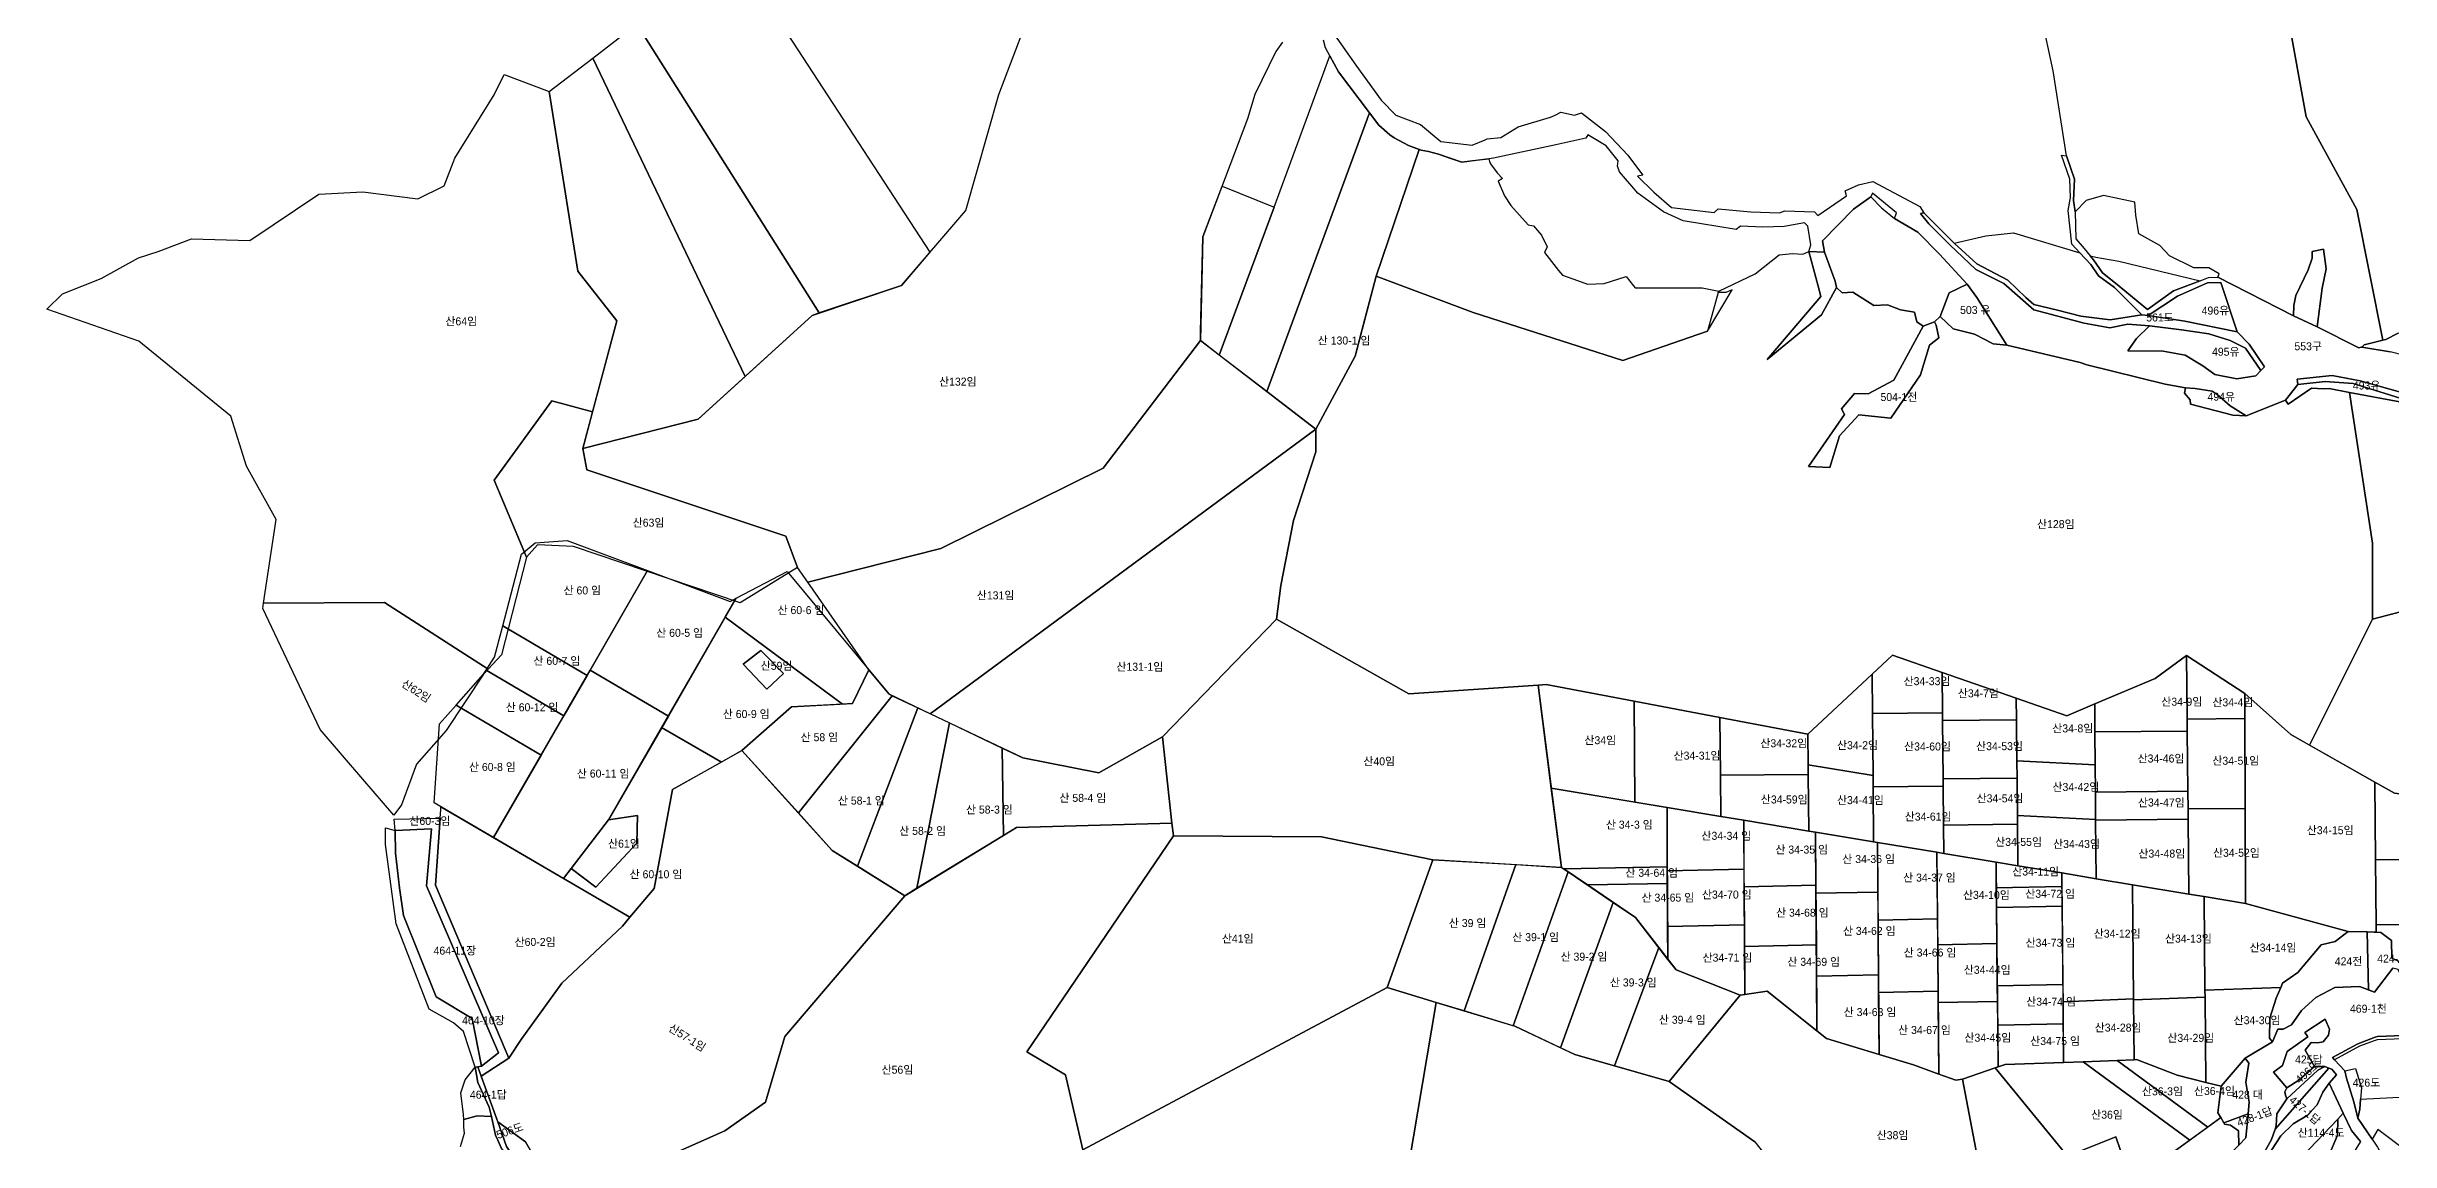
# Model space of a CAD drawing. Header units: metres. Extents: x 425810 to 429904, y 275710 to 280356.
# Drawn here: x 425917 to 427381, y 278843 to 279527 of the extents above; entities that cross this region are included whole.
import ezdxf

# ---------------------------------------------------------------- set-up
doc = ezdxf.new("R2010")
doc.units = ezdxf.units.M
doc.layers.add('00_지번', color=6, linetype='Continuous')
doc.layers.add('00_지적', color=6, linetype='Continuous')
doc.styles.get("Standard").update_dxf_attribs({"font": ''})
doc.styles.get('Standard').set_extended_font_data('Gulim')

msp = doc.modelspace()

# ---------------------------------------------------------------- linework, layer by layer
at = {"layer": '00_지적', "linetype": 'Continuous', "flags": 128}
for points in [[(427386, 279348), (427378.2, 279344.1), (427376.5, 279343.6), (427360.1, 279425.3), (427328.5, 279483.2), (427317.1, 279546.2), (427393.5, 279606)], [(426688.9, 279529.8), (426684.9, 279524), (426671.7, 279497.1), (426667.2, 279481.9), (426639.2, 279408.2), (426637.7, 279343.4), (426576.9, 279263.7), (426475.6, 279213.5), (426392.4, 279192.4), (426386, 279201.6), (426378.7, 279221.2), (426254.4, 279262.7), (426251.8, 279275.9), (426324, 279294.2), (426395.1, 279359.1), (426450.9, 279377.8), (426491.1, 279424.6), (426511.7, 279497), (426536.9, 279563.5)], [(426721.5, 279534.3), (426734.8, 279515.5), (426750.6, 279493.6), (426759.8, 279484.1), (426775.1, 279478.3), (426787.8, 279467.8), (426807.4, 279465.4), (426815.5, 279468.8), (426816.8, 279469.4), (426825.3, 279470.2), (426836.3, 279476.8), (426856.4, 279482.9), (426859.4, 279484.2), (426862.8, 279486), (426871.4, 279484.1), (426875.8, 279485.7), (426890.7, 279474), (426904.7, 279459.2), (426907.6, 279455.3), (426914.1, 279446.6), (426910.8, 279446), (426920.9, 279436.1), (426932, 279426.5), (426958.7, 279423.4), (426961.1, 279425.6), (426981.5, 279423.7), (426999.4, 279423.1), (427002.9, 279424.4), (427021.3, 279423.8), (427023.4, 279421.5), (427041.4, 279433.7), (427040.6, 279436.8), (427048.8, 279440.6), (427057.7, 279442.7), (427087.1, 279427.1), (427089.7, 279423.2), (427087.6, 279422.7), (427092.7, 279416.2), (427105.8, 279403.1), (427122.1, 279387.7), (427139.7, 279379.1), (427158.4, 279362.5), (427189.8, 279354.3), (427205.9, 279351.3), (427217.1, 279353.7), (427230.6, 279352.5), (427222.6, 279344.7), (427217, 279336.9), (427239.2, 279336.7), (427253, 279334.2), (427264, 279327.5), (427271.4, 279322.2), (427285.3, 279319.5), (427297, 279321.4), (427300.1, 279324.6), (427302.4, 279326.9), (427292.9, 279341.2), (427285.4, 279348.9), (427275.3, 279379.6), (427266.8, 279379.4), (427248.2, 279371), (427229.8, 279359.1), (427225.9, 279359.4), (427208.7, 279376.5), (427198.8, 279383.9), (427194, 279390.8), (427187.2, 279398.2), (427182.2, 279403.5), (427179.9, 279424.7), (427181.3, 279432.8), (427180.9, 279444.2), (427175.7, 279459.2), (427178.8, 279458.8), (427183.7, 279444.2), (427183.2, 279430.8), (427184.1, 279423.7), (427184.6, 279406.9), (427189.8, 279400.8), (427193.5, 279396.3), (427195.6, 279393.9), (427201.2, 279385.7), (427209.4, 279379.3), (427229.3, 279362.7), (427245.6, 279374.4), (427262.2, 279380.7), (427267.6, 279382.8), (427273.4, 279382.9), (427320.6, 279358.9), (427335.4, 279352), (427361.5, 279338.8), (427362.8, 279339.2), (427363.3, 279339.2), (427381.1, 279336.4)], [(427317.1, 279546.2), (427328.5, 279483.2), (427360.1, 279425.3), (427376.5, 279343.6), (427364.8, 279340.6), (427363.3, 279339.2), (427362.8, 279339.2), (427361.5, 279338.8), (427335.4, 279352), (427338.5, 279376.1), (427341, 279388.1), (427339.3, 279400.5), (427332.2, 279398.9), (427332.3, 279394.9), (427329.7, 279387.5), (427322, 279371.5), (427320.8, 279365.3), (427320.6, 279358.9), (427273.4, 279382.9), (427274.1, 279385), (427267.7, 279388.8), (427258.4, 279388.8), (427243.1, 279396.4), (427237.1, 279402.7), (427223.9, 279410), (427222, 279421.8), (427221.5, 279429.8), (427201.9, 279433.9), (427191, 279430.8), (427184.1, 279423.7), (427183.2, 279430.8), (427183.7, 279444.2), (427178.8, 279458.8), (427170.4, 279511.9), (427163.2, 279545.5)], [(427387.5, 279311.2), (427362.3, 279318.2), (427344.7, 279321.5), (427322.8, 279319.2), (427323.3, 279315.9), (427315.6, 279306.1), (427291.1, 279296.4), (427281, 279302.5), (427273, 279309.7), (427269.8, 279311.8), (427259.1, 279313.5), (427253.2, 279313.9), (427240.5, 279316.2), (427191.5, 279328.2), (427187.3, 279329.7), (427141.6, 279340.5), (427122.8, 279370.3), (427116.7, 279378.5), (427099.4, 279397.3), (427086, 279411), (427071.4, 279419.6), (427072.5, 279423.1), (427057.6, 279435.4), (427056.6, 279433.1), (427045.7, 279425.4), (427026.3, 279405.7), (427027.5, 279398.6), (427017.8, 279399.1), (427019.1, 279403.1), (427017.2, 279414.8), (427015.1, 279417), (427002.4, 279414.7), (426989, 279414.2), (426975.1, 279414.8), (426972.4, 279412.8), (426939.2, 279418.1), (426927, 279423.8), (426911, 279435.5), (426899.5, 279448.7), (426898.2, 279452.4), (426898.7, 279455.7), (426891.1, 279465.1), (426879.8, 279471.9), (426878.4, 279469.9), (426859.8, 279465.7), (426820.9, 279457.4), (426817.9, 279456.9), (426801, 279454.8), (426786.5, 279459.7), (426780.2, 279461.4), (426775.7, 279462.4), (426767.7, 279465.2), (426758.7, 279470.1), (426756.1, 279471.9), (426749.1, 279478), (426724, 279511.3), (426715.9, 279526.2), (426714.5, 279531.1)], [(426301.6, 278832.4), (426340.5, 278849.8), (426365.9, 278867.7), (426378, 278908.7), (426453, 278996.6), (426522.8, 279039.3), (426619.9, 279042), (426619.9, 279042), (426620.8, 279033.9), (426529.3, 278899.1), (426553.3, 278884.6), (426564.3, 278837.8)], [(427286.5, 278840.7), (427290.8, 278845.3), (427292.3, 278860.3), (427293, 278867.6), (427290.8, 278880.1), (427292.8, 278891.9), (427290.4, 278895.1), (427307.5, 278905.4), (427310.9, 278913.3), (427314.1, 278913.3), (427319.4, 278915.9), (427325.5, 278924.9), (427334.6, 278932.9), (427346.4, 278939.2), (427361.8, 278939.9), (427371.3, 278936.4), (427382.7, 278951.4)], [(426984, 278842.8), (426930.6, 278880.5), (426975, 278934.4), (426975, 278934.4), (426977.9, 278934.8), (426991.7, 278936.9), (427022.9, 278912.1), (427028.9, 278907.3), (427061.8, 278897.4), (427083.3, 278890.9), (427099.1, 278885.2), (427109.7, 278881.4), (427113.8, 278882), (427124.7, 278825.1)], [(427362.5, 278843.1), (427356.8, 278849.9), (427351.7, 278860.7), (427342.9, 278879.4), (427347.4, 278884.8), (427344.5, 278888.2), (427342.6, 278888.9), (427340.1, 278889.9), (427333.7, 278889.9), (427327.9, 278900.2), (427331.7, 278904.9), (427335.8, 278904.6), (427339.2, 278905.4), (427342.5, 278909.4), (427343.1, 278913.2), (427340.4, 278919.5), (427327.7, 278911.1), (427329.5, 278908.5), (427316.6, 278899.3), (427313.8, 278890.5), (427308.2, 278886.4), (427316.4, 278876.5), (427315.1, 278874), (427315.6, 278871.9), (427316.4, 278869.7), (427310.1, 278860.4), (427309.8, 278852.8), (427309.1, 278850.8), (427306.9, 278844.2), (427299.4, 278830.7)], [(427389.1, 278909.3), (427373, 278908.7), (427371.6, 278908.2), (427360.8, 278904), (427344.9, 278895.5), (427346.3, 278894.1), (427352.7, 278887.2), (427353.8, 278882.7), (427358.2, 278867.9), (427360.7, 278857.6), (427369.7, 278844.6), (427373, 278839.6), (427384.1, 278820.1)], [(427299.4, 278830.7), (427306.9, 278844.2), (427309.1, 278850.8), (427342.6, 278888.9), (427344.5, 278888.2), (427347.4, 278884.8), (427342.9, 278879.4), (427342.9, 278879.4), (427338.9, 278873.8), (427335.4, 278866), (427329.1, 278859.3), (427320.3, 278854.1), (427312.7, 278846.5), (427301, 278828.6)], [(426175.4, 278839.9), (426177.9, 278848.2), (426177.6, 278852.1), (426177.4, 278856.7), (426185.9, 278859), (426185.9, 278859), (426194.7, 278858.6), (426197.2, 278847), (426198.7, 278843.8), (426200.9, 278839.1)]]:
    msp.add_lwpolyline(points, dxfattribs=at)
for points in [[(426399.6, 279360.6), (426285.5, 279541), (426290, 279544.5), (426323.8, 279560.6), (426351, 279579.1), (426468.7, 279398.5), (426450.9, 279377.8), (426399.6, 279360.6)], [(426258, 279519.8), (426285.5, 279541), (426399.6, 279360.6), (426395.2, 279359.1), (426353.3, 279321), (426258, 279519.8)], [(426258, 279519.8), (426353.3, 279321), (426324, 279294.2), (426251.8, 279275.9), (426273.1, 279355.6), (426248.8, 279386.8), (426230.8, 279498.9), (426258, 279519.8)], [(426649.5, 279334.3), (426683.7, 279426.8), (426718.5, 279521.3), (426724, 279511.3), (426743.4, 279485.6), (426679.2, 279311.5), (426649.5, 279334.3)], [(425917, 279362.9), (425926.8, 279372.6), (425951, 279382.2), (425974.3, 279395), (425986.6, 279399.1), (426007.3, 279406.9), (426043.8, 279405.9), (426087, 279434.8), (426114.5, 279436.3), (426148.8, 279431.9), (426165.2, 279440.1), (426171.8, 279457.4), (426196.5, 279496.9), (426202.8, 279509.6), (426230.8, 279498.9), (426248.8, 279386.8), (426273.1, 279355.6), (426257.9, 279298.8), (426232.5, 279305.8), (426196.5, 279256.2), (426216.7, 279208.1), (426201.1, 279147), (426192.7, 279138.1), (426127.9, 279179.8), (426052.4, 279179.4), (426060.2, 279231.6), (426041.7, 279264.9), (426031.9, 279296.2), (425974.4, 279343), (425917, 279362.9)], [(426679.2, 279311.5), (426743.4, 279485.6), (426749.1, 279478), (426756.1, 279471.9), (426758.7, 279470.1), (426767.7, 279465.2), (426774.4, 279462.8), (426747.5, 279383.6), (426734.3, 279333.6), (426709.9, 279288.1), (426679.2, 279311.5)], [(426747.5, 279383.6), (426774.4, 279462.8), (426775.7, 279462.4), (426780.1, 279461.4), (426780.2, 279461.4), (426786.5, 279459.7), (426793.5, 279457.3), (426801, 279454.8), (426810.2, 279456), (426817.9, 279456.9), (426818.4, 279455.3), (426818.9, 279453.8), (426823.1, 279448.2), (426826.5, 279444.6), (426823.8, 279442.9), (426827.7, 279433.8), (426831.6, 279427.8), (426842.5, 279415.7), (426845.7, 279415.1), (426850.7, 279409.2), (426854.3, 279402), (426852.6, 279398.3), (426861.4, 279387.2), (426864, 279384.3), (426873.2, 279380.9), (426879.5, 279378.6), (426889.9, 279379.1), (426903.7, 279383.4), (426908.3, 279377.6), (426909.3, 279376.3), (426911.6, 279376.3), (426951.1, 279376.3), (426961.5, 279374.3), (426961.2, 279373.4), (426954.5, 279349.2), (426943.1, 279345.3), (426901.6, 279330.9), (426847, 279348.4), (426808, 279360.8), (426747.5, 279383.6)], [(426637.8, 279348.9), (426639.2, 279408.2), (426639.2, 279408.2), (426651.2, 279439.8), (426683.7, 279426.8), (426649.5, 279334.3), (426637.7, 279343.4), (426637.8, 279348.9)], [(427056.6, 279433.1), (427063.3, 279426.2), (427071.4, 279419.6), (427086, 279411), (427099.4, 279397.3), (427116.7, 279378.5), (427105.4, 279373.1), (427099.8, 279358.5), (427096.4, 279355), (427089.3, 279352.4), (427085.3, 279355), (427083.8, 279361.1), (427075.1, 279362.6), (427066.9, 279365.6), (427058.4, 279365.3), (427045.3, 279373.6), (427038.7, 279373.1), (427035, 279376.6), (427034.2, 279380.5), (427027.5, 279398.6), (427026.3, 279405.7), (427045.7, 279425.4), (427056.6, 279433.1)], [(427108.6, 279404.2), (427122.8, 279391.2), (427142.1, 279381.2), (427153.4, 279370.2), (427158.3, 279366), (427173.1, 279362.3), (427187.7, 279358.6), (427206, 279356.3), (427225.9, 279359.4), (427229.8, 279359.1), (427252.7, 279355.4), (427285.4, 279348.9), (427292.9, 279341.2), (427302.4, 279326.9), (427300.1, 279324.6), (427290.7, 279338.6), (427281, 279343.4), (427267.8, 279347.6), (427250.7, 279350), (427230.6, 279352.5), (427217.1, 279353.7), (427205.9, 279351.3), (427189.8, 279354.3), (427158.4, 279362.5), (427139.7, 279379.1), (427122.1, 279387.7), (427105.8, 279403.1), (427092.7, 279416.2), (427087.6, 279422.7), (427089.7, 279423.2), (427108.6, 279404.2)], [(427108.6, 279404.2), (427128.4, 279408.7), (427145.6, 279410.7), (427187.2, 279398.2), (427194, 279390.8), (427198.8, 279383.9), (427208.7, 279376.5), (427225.9, 279359.4), (427206, 279356.3), (427187.7, 279358.6), (427173.1, 279362.3), (427158.3, 279366), (427153.4, 279370.2), (427142.1, 279381.2), (427122.8, 279391.2), (427108.6, 279404.2)], [(426709.9, 279288.1), (426709.9, 279288.1), (426734.3, 279333.6), (426738.4, 279348.9), (426747.5, 279383.6), (426808, 279360.8), (426847, 279348.4), (426901.6, 279330.9), (426943.1, 279345.3), (426954.5, 279349.2), (426970, 279375), (426966, 279373.3), (426961.2, 279373.4), (426961.5, 279374.3), (426984.2, 279385), (426999.2, 279396.9), (427007.7, 279397.7), (427014, 279397.3), (427017.8, 279399.1), (427023.6, 279377.4), (427025.3, 279370.9), (426991.7, 279331.6), (427025.8, 279359.4), (427035, 279376.6), (427038.7, 279373.1), (427045.3, 279373.6), (427058.4, 279365.3), (427066.9, 279365.6), (427075.1, 279362.6), (427083.8, 279361.1), (427085.3, 279355), (427089.3, 279352.4), (427071, 279318.6), (427054.8, 279310), (427046.3, 279310.3), (427038.2, 279300.8), (427040, 279297.2), (427017.7, 279264.7), (427030.9, 279264.1), (427036.9, 279283.9), (427049, 279296.9), (427069, 279294.9), (427087.6, 279322), (427093.2, 279340.4), (427099.1, 279345), (427097.3, 279353), (427096.4, 279355), (427099.8, 279358.5), (427107.9, 279350.8), (427121.3, 279347.4), (427132.9, 279341.4), (427141.6, 279340.5), (427187.3, 279329.7), (427191.5, 279328.2), (427240.5, 279316.2), (427253.2, 279313.9), (427252.5, 279310.6), (427256, 279306.4), (427256.2, 279303.7), (427282.7, 279296.8), (427291.1, 279296.4), (427315.6, 279306.1), (427317.2, 279303.7), (427331.9, 279313.7), (427339.3, 279313.3), (427342.8, 279313.4), (427355.5, 279311), (427369.9, 279216.9), (427369.9, 279169.4), (427330.5, 279090.7), (427318.9, 279097.3), (427290.1, 279122.9), (427253.8, 279146.7), (427234.1, 279132.3), (427196.4, 279116.4), (427178.9, 279109), (427147.4, 279120), (427101.2, 279136), (427070.1, 279146.8), (427057.4, 279135), (427017.2, 279097.4), (426962.3, 279107.9), (426908.6, 279118.1), (426853.7, 279128.5), (426848.7, 279128.2), (426768, 279122.7), (426685.3, 279169.3), (426688, 279190.4), (426695.9, 279230.9), (426709.7, 279273.9), (426709.9, 279288.1), (426709.9, 279288.1), (426709.9, 279288.1)], [(427027.5, 279398.6), (427034.2, 279380.5), (427035, 279376.6), (427025.8, 279359.4), (426991.7, 279331.6), (427025.3, 279370.9), (427023.6, 279377.4), (427017.8, 279399.1), (427027.5, 279398.6)], [(427193.5, 279396.3), (427197.1, 279395.5), (427211.4, 279393), (427262.2, 279380.7), (427245.6, 279374.4), (427229.3, 279362.7), (427209.4, 279379.3), (427201.2, 279385.7), (427195.6, 279393.9), (427193.5, 279396.3)], [(427335.4, 279352), (427320.6, 279358.9), (427320.8, 279365.3), (427322, 279371.5), (427329.7, 279387.5), (427332.3, 279394.9), (427332.2, 279398.9), (427339.3, 279400.5), (427341, 279388.1), (427338.5, 279376.1), (427335.4, 279352)], [(427099.8, 279358.5), (427105.4, 279373.1), (427116.7, 279378.5), (427122.8, 279370.3), (427141.6, 279340.5), (427132.9, 279341.4), (427121.3, 279347.4), (427107.9, 279350.8), (427099.8, 279358.5)], [(427229.8, 279359.1), (427248.2, 279371), (427266.8, 279379.4), (427275.3, 279379.6), (427285.4, 279348.9), (427252.7, 279355.4), (427229.8, 279359.1)], [(427431.2, 279364.6), (427437.9, 279348.3), (427438.5, 279342.7), (427441.1, 279334.1), (427447.4, 279308.2), (427438.7, 279311.5), (427421, 279315.8), (427402.9, 279326.9), (427399.7, 279331.6), (427381.1, 279336.4), (427363.3, 279339.2), (427364.8, 279340.6), (427376.5, 279343.6), (427378.2, 279344.1), (427386, 279348), (427398, 279348.6), (427413.6, 279355.7), (427423.7, 279356.5), (427426.7, 279360), (427431.2, 279364.6)], [(426637.7, 279343.4), (426709.9, 279288.1), (426468.8, 279110.3), (426443.3, 279122.4), (426430.6, 279137.7), (426392.4, 279192.4), (426475.6, 279213.5), (426576.9, 279263.7), (426637.7, 279343.4)], [(427096.4, 279355), (427097.3, 279353), (427099.1, 279345), (427093.2, 279340.4), (427087.6, 279322), (427069, 279294.9), (427049, 279296.9), (427036.9, 279283.9), (427030.9, 279264.1), (427017.7, 279264.7), (427040, 279297.2), (427038.2, 279300.8), (427046.3, 279310.3), (427054.8, 279310), (427071, 279318.6), (427089.3, 279352.4), (427096.4, 279355)], [(427300.1, 279324.6), (427297, 279321.4), (427285.3, 279319.5), (427271.4, 279322.2), (427264, 279327.5), (427253, 279334.2), (427239.2, 279336.7), (427217, 279336.9), (427222.6, 279344.7), (427230.6, 279352.5), (427250.7, 279350), (427267.8, 279347.6), (427281, 279343.4), (427290.7, 279338.6), (427300.1, 279324.6)], [(427291.1, 279296.4), (427282.7, 279296.8), (427256.2, 279303.7), (427256, 279306.4), (427252.5, 279310.6), (427253.2, 279313.9), (427259.1, 279313.5), (427269.8, 279311.8), (427273, 279309.7), (427281, 279302.5), (427291.1, 279296.4)], [(427323.3, 279315.9), (427340.4, 279317.9), (427357.9, 279316.5), (427387.8, 279307.1), (427387.1, 279305.1), (427355.5, 279311), (427342.8, 279313.4), (427339.3, 279313.3), (427331.9, 279313.7), (427317.2, 279303.7), (427315.6, 279306.1), (427323.3, 279315.9)], [(427387.8, 279307.1), (427357.9, 279316.5), (427340.4, 279317.9), (427323.3, 279315.9), (427322.8, 279319.2), (427344.7, 279321.5), (427362.3, 279318.2), (427387.5, 279311.2), (427408.6, 279308.6), (427407.8, 279306), (427387.8, 279307.1)], [(426257.9, 279298.8), (426251.8, 279275.9), (426254.4, 279262.7), (426378.7, 279221.2), (426386, 279201.6), (426350.1, 279179.5), (426246, 279214.8), (426223.6, 279215.7), (426216.7, 279208.1), (426196.5, 279256.2), (426232.5, 279305.8), (426257.9, 279298.8)], [(427422, 279267.1), (427418.4, 279245.1), (427421.6, 279230.4), (427442.4, 279227.6), (427442.6, 279221.5), (427434.7, 279209), (427421.5, 279195.5), (427409, 279179.6), (427369.9, 279169.4), (427369.9, 279216.9), (427355.5, 279311), (427387.1, 279305.1), (427405, 279292.1), (427407.5, 279289), (427407.5, 279285), (427417.1, 279274.2), (427422, 279267.1)], [(426685.3, 279169.3), (426613.9, 279095.9), (426574.2, 279073.4), (426526.7, 279082.7), (426468.8, 279110.3), (426709.9, 279288.1), (426709.7, 279273.9), (426695.9, 279230.9), (426688, 279190.4), (426685.3, 279169.3)], [(426254.5, 279134.2), (426201.8, 279165.1), (426213.5, 279210), (426222.1, 279217), (426242, 279218.5), (426292.3, 279199.7), (426254.5, 279134.2)], [(426256.4, 279137.5), (426292.3, 279199.7), (426344, 279180.4), (426347.7, 279182.4), (426305.3, 279108.8), (426256.4, 279137.5)], [(426347.7, 279182.4), (426379.5, 279199.1), (426430.6, 279137.7), (426420.4, 279116.7), (426414.1, 279116.3), (426340.8, 279170.5), (426347.7, 279182.4)], [(427369.9, 279169.4), (427409, 279179.6), (427405.8, 279172.6), (427407.3, 279167.3), (427435.4, 279186.9), (427451.3, 279199.4), (427463.1, 279205.9), (427475.6, 279208.3), (427474.7, 279200.7), (427476.2, 279197.3), (427483.3, 279194.7), (427450.4, 279118.5), (427445.5, 279047.8), (427438.9, 279050.6), (427427.9, 279055.4), (427420.1, 279056.3), (427383.7, 279060.7), (427371.4, 279067.6), (427330.5, 279090.7), (427369.9, 279169.4)], [(426052.4, 279179.4), (426127.9, 279179.8), (426192.7, 279138.1), (426189.7, 279135), (426166.5, 279099.8), (426148, 279078.7), (426138.6, 279053.4), (426133.7, 279047), (426114.5, 279069.4), (426087.8, 279100.4), (426051.9, 279176.1), (426052.4, 279179.4)], [(426340.8, 279170.5), (426414.1, 279116.3), (426382.3, 279114.6), (426351.1, 279087.3), (426338.4, 279080.1), (426301.1, 279101.6), (426340.8, 279170.5)], [(426848.7, 279128.2), (426863.3, 279014.3), (426782.9, 279019), (426713.3, 279033.4), (426620.8, 279033.9), (426619.9, 279042), (426613.9, 279095.9), (426685.3, 279169.3), (426768, 279122.7), (426848.7, 279128.2)], [(426240, 279109), (426191.4, 279137.5), (426196.7, 279145.5), (426201.8, 279165.1), (426254.5, 279134.2), (426240, 279109)], [(426240, 279109), (426225.8, 279084.4), (426172.7, 279115.6), (426189.7, 279135), (426191.4, 279137.5), (426240, 279109)], [(426256.4, 279137.5), (426305.3, 279108.8), (426267.8, 279043.9), (426244.6, 279013.6), (426239.7, 279007.3), (426196.1, 279032.9), (426256.4, 279137.5)], [(426443.3, 279122.4), (426445.1, 279121.5), (426386.5, 279048.3), (426351.1, 279087.3), (426382.3, 279114.6), (426420.4, 279116.7), (426430.6, 279137.7), (426443.3, 279122.4)], [(426377.2, 279135.3), (426363.1, 279149.7), (426352.1, 279141.2), (426366.8, 279125.7), (426377.2, 279135.3)], [(426366.8, 279125.7), (426352.1, 279141.2), (426363.1, 279149.7), (426377.2, 279135.3), (426366.8, 279125.7)], [(427057.4, 279135), (427070.1, 279146.8), (427101.2, 279136), (427101.4, 279110.9), (427057.6, 279110.5), (427057.4, 279135)], [(427196.4, 279116.4), (427234.1, 279132.3), (427253.8, 279146.7), (427254.2, 279106.8), (427254.2, 279099.4), (427196.5, 279098.9), (427196.4, 279116.4)], [(427253.8, 279146.7), (427290.1, 279122.9), (427290.2, 279107.2), (427254.2, 279106.8), (427253.8, 279146.7)], [(426856.9, 279063.7), (426848.7, 279128.2), (426853.7, 279128.5), (426908.6, 279118.1), (426909.2, 279055.1), (426856.9, 279063.7)], [(427057.6, 279110.5), (427058, 279071.6), (427017.4, 279078.3), (427017.2, 279097.4), (427057.4, 279135), (427057.6, 279110.5)], [(427101.2, 279136), (427147.4, 279120), (427147.5, 279106.4), (427101.4, 279106), (427101.4, 279110.9), (427101.2, 279136)], [(427290.1, 279122.9), (427318.9, 279097.3), (427371.4, 279067.6), (427371.8, 279019), (427372.2, 278978.3), (427372.2, 278973.8), (427366.6, 278974), (427354.8, 278974.3), (427290.7, 278991.7), (427290.4, 279051.1), (427290.2, 279107.2), (427290.1, 279122.9)], [(426172.7, 279115.6), (426225.8, 279084.4), (426196.1, 279032.9), (426159, 279054.6), (426162.4, 279103.9), (426172.7, 279115.6)], [(426461.1, 279113.9), (426423.5, 279015), (426407.6, 279024.9), (426386.5, 279048.3), (426445.1, 279121.5), (426461.1, 279113.9)], [(426481, 279104.5), (426460.5, 279001.2), (426453, 278996.6), (426423.5, 279015), (426461.1, 279113.9), (426481, 279104.5)], [(426908.6, 279118.1), (426962.3, 279107.9), (426962.6, 279071.9), (426962.9, 279046.1), (426929.2, 279051.7), (426909.2, 279055.1), (426908.6, 279118.1)], [(426962.3, 279107.9), (427017.2, 279097.4), (427017.4, 279078.3), (427017.4, 279072.4), (426962.6, 279071.9), (426962.3, 279107.9)], [(427057.6, 279110.5), (427101.4, 279110.9), (427101.4, 279106), (427101.8, 279069.7), (427101.8, 279065.1), (427058, 279064.7), (427058, 279071.6), (427057.6, 279110.5)], [(427147.4, 279120), (427178.9, 279109), (427196.4, 279116.4), (427196.5, 279098.9), (427196.7, 279078.4), (427147.8, 279080.9), (427147.5, 279106.4), (427147.4, 279120)], [(426338.4, 279080.1), (426307.8, 279063), (426296.5, 279001), (426281.3, 278983.1), (426239.7, 279007.3), (426244.6, 279013.6), (426259.9, 279002), (426285.5, 279029.5), (426286, 279046.7), (426267.8, 279043.9), (426301.1, 279101.6), (426338.4, 279080.1)], [(426513.9, 279088.8), (426514.7, 279034.3), (426460.5, 279001.2), (426481, 279104.5), (426513.9, 279088.8)], [(426619.9, 279042), (426522.8, 279039.3), (426514.7, 279034.3), (426513.9, 279088.8), (426526.7, 279082.7), (426574.2, 279073.4), (426613.9, 279095.9), (426619.9, 279042)], [(427101.4, 279106), (427147.5, 279106.4), (427147.8, 279080.9), (427147.9, 279070.1), (427101.8, 279069.7), (427101.4, 279106)], [(427254.2, 279099.4), (427254.6, 279061.8), (427196.9, 279061.2), (427196.7, 279078.4), (427196.5, 279098.9), (427254.2, 279099.4)], [(427290.2, 279107.2), (427290.4, 279051.1), (427254.7, 279050.8), (427254.6, 279061.8), (427254.2, 279099.4), (427254.2, 279106.8), (427290.2, 279107.2)], [(426453, 278996.6), (426378, 278908.7), (426365.9, 278867.7), (426340.5, 278849.8), (426301.6, 278832.4), (426262.3, 278794.2), (426253, 278801.5), (426223.9, 278829.1), (426216.1, 278842.8), (426198.7, 278855.3), (426198.1, 278856.9), (426188.3, 278883.9), (426205.6, 278895.1), (426213.3, 278906.8), (426238.7, 278942), (426276.7, 278977.6), (426281.3, 278983.1), (426296.5, 279001), (426307.8, 279063), (426351.1, 279087.3), (426407.6, 279024.9), (426453, 278996.6)], [(427196.7, 279078.4), (427196.9, 279061.2), (427197, 279044.1), (427148.1, 279046.7), (427147.9, 279070.1), (427147.8, 279080.9), (427196.7, 279078.4)], [(427017.4, 279072.4), (427017.8, 279037), (426977.1, 279043.8), (426962.9, 279046.1), (426962.6, 279071.9), (427017.4, 279072.4)], [(427017.4, 279078.3), (427058, 279071.6), (427058, 279064.7), (427058.3, 279030.3), (427021.9, 279036.3), (427017.8, 279037), (427017.4, 279072.4), (427017.4, 279078.3)], [(427058, 279064.7), (427101.8, 279065.1), (427102, 279040.7), (427102.2, 279023), (427097.8, 279023.7), (427060.7, 279029.9), (427058.3, 279030.3), (427058, 279064.7)], [(427101.8, 279069.7), (427147.9, 279070.1), (427148.1, 279046.7), (427148.2, 279041.2), (427102, 279040.7), (427101.8, 279065.1), (427101.8, 279069.7)], [(427371.4, 279067.6), (427383.7, 279060.7), (427420.1, 279056.3), (427420.4, 279019.4), (427371.8, 279019), (427371.4, 279067.6)], [(426163.2, 279052.1), (426281.3, 278983.1), (426276.7, 278977.6), (426238.7, 278942), (426213.3, 278906.8), (426205.6, 278895.1), (426159.8, 279003.1), (426162.7, 279045.1), (426163.1, 279050.5), (426163.2, 279052.1)], [(426929.2, 279051.7), (426929.4, 279014.6), (426864.8, 279013.3), (426863.3, 279014.3), (426856.9, 279063.7), (426929.2, 279051.7)], [(426929.4, 279012.2), (426929.2, 279051.7), (426962.9, 279046.1), (426977.1, 279043.8), (426977.3, 279013.2), (426929.4, 279012.2)], [(427254.6, 279061.8), (427254.7, 279050.8), (427254.8, 279044.4), (427197, 279043.8), (427197, 279044.1), (427196.9, 279061.2), (427254.6, 279061.8)], [(427254.7, 279050.8), (427290.4, 279051.1), (427290.7, 278991.7), (427264.8, 278996), (427255.2, 278997.6), (427254.8, 279044.4), (427254.7, 279050.8)], [(426134.5, 279037.4), (426134.8, 279023.2), (426137.3, 279001.6), (426139.8, 278984.3), (426160.3, 278933.4), (426182.8, 278919.9), (426188.6, 278890.1), (426186.2, 278889.7), (426184.5, 278889.5), (426177.3, 278911.8), (426171, 278917.1), (426155.8, 278925.8), (426135.3, 278979.1), (426128.6, 279028.5), (426128.6, 279038.9), (426134.5, 279037.4)], [(426162.7, 279045.1), (426159.8, 279003.1), (426205.6, 278895.1), (426188.3, 278883.9), (426186.2, 278889.7), (426188.6, 278890.1), (426199.1, 278898.4), (426154.1, 279002.7), (426157.3, 279038.4), (426134.5, 279037.4), (426133.9, 279044.5), (426162.7, 279045.1)], [(426188.6, 278890.1), (426182.8, 278919.9), (426160.3, 278933.4), (426139.8, 278984.3), (426137.3, 279001.6), (426134.8, 279023.2), (426134.5, 279037.4), (426157.3, 279038.4), (426154.1, 279002.7), (426199.1, 278898.4), (426188.6, 278890.1)], [(426259.9, 279002), (426244.6, 279013.6), (426267.8, 279043.9), (426286, 279046.7), (426285.5, 279029.5), (426259.9, 279002)], [(427017.8, 279037), (427021.9, 279036.3), (427022.2, 279003.2), (426977.4, 279002.2), (426977.1, 279043.8), (427017.8, 279037)], [(427060.7, 279029.9), (427060.9, 278998.9), (427022.2, 278998.1), (427021.9, 279036.3), (427060.7, 279029.9)], [(427102, 279040.7), (427148.2, 279041.2), (427148.4, 279015.3), (427134.8, 279017.6), (427102.2, 279023), (427102, 279040.7)], [(427148.1, 279046.7), (427197, 279044.1), (427197, 279043.8), (427197.4, 279007.2), (427175.8, 279010.8), (427148.4, 279015.3), (427148.2, 279041.2), (427148.1, 279046.7)], [(427197, 279043.8), (427254.8, 279044.4), (427255.2, 278997.6), (427220, 279003.4), (427197.4, 279007.2), (427197, 279043.8)], [(426782.9, 279019), (426754.3, 278939.2), (426564.3, 278837.8), (426553.3, 278884.6), (426529.3, 278899.1), (426620.8, 279033.9), (426713.3, 279033.4), (426782.9, 279019)], [(427098.2, 278982.1), (427061.1, 278981.3), (427060.7, 279029.9), (427097.8, 279023.7), (427098.2, 278982.1)], [(427102.2, 279023), (427134.8, 279017.6), (427135.3, 278966.7), (427098.3, 278966), (427097.8, 279023.7), (427102.2, 279023)], [(426834.7, 279016), (426802.4, 278924.7), (426785, 278929.9), (426754.3, 278939.2), (426782.9, 279019), (426834.7, 279016)], [(426863.3, 279014.3), (426867.5, 279011.4), (426833, 278915.4), (426802.4, 278924.7), (426834.7, 279016), (426863.3, 279014.3)], [(426895.5, 278992.4), (426862.7, 278901.6), (426834.2, 278915), (426833, 278915.4), (426867.5, 279011.4), (426895.5, 278992.4)], [(426929.5, 279004.3), (426879.5, 279003.3), (426864.8, 279013.3), (426929.4, 279014.6), (426929.5, 279004.3)], [(426977.6, 278978.4), (426929.6, 278977.4), (426929.4, 279012.2), (426977.3, 279013.2), (426977.6, 278978.4)], [(427175.9, 279002.3), (427134.9, 279001.5), (427134.8, 279017.6), (427148.4, 279015.3), (427175.8, 279010.8), (427175.9, 279002.3)], [(427197.4, 279007.2), (427220, 279003.4), (427220.7, 278932.1), (427176.6, 278930.4), (427175.8, 279010.8), (427197.4, 279007.2)], [(427371.8, 279019), (427420.4, 279019.4), (427420.8, 278978.7), (427372.2, 278978.3), (427371.8, 279019)], [(426909.5, 278982.9), (426924, 278964.2), (426896.4, 278890.3), (426871.6, 278897.4), (426862.7, 278901.6), (426895.5, 278992.4), (426909.5, 278982.9)], [(426929.8, 278956.8), (426909.5, 278982.9), (426879.5, 279003.3), (426929.5, 279004.3), (426929.8, 278956.8)], [(427022.2, 279003.2), (427022.5, 278965.8), (426977.7, 278964.9), (426977.4, 279002.2), (427022.2, 279003.2)], [(427060.9, 278998.9), (427061.3, 278947.1), (427022.6, 278946.3), (427022.2, 278998.1), (427060.9, 278998.9)], [(427176, 278990.1), (427135.1, 278989.3), (427134.9, 279001.5), (427175.9, 279002.3), (427176, 278990.1)], [(427220, 279003.4), (427255.2, 278997.6), (427264.8, 278996), (427265.3, 278937.5), (427265.4, 278933.2), (427220.7, 278931.5), (427220.7, 278932.1), (427220, 279003.4)], [(427264.8, 278996), (427290.7, 278991.7), (427354.8, 278974.3), (427346.7, 278968), (427337.9, 278966), (427323.3, 278948.7), (427313.7, 278941.9), (427312.6, 278939.3), (427265.3, 278937.5), (427264.8, 278996)], [(426929.6, 278977.4), (426977.6, 278978.4), (426977.9, 278934.8), (426975, 278934.4), (426934.9, 278950.3), (426929.8, 278956.8), (426929.6, 278977.4)], [(427061.4, 278936.2), (427061.1, 278981.3), (427098.2, 278982.1), (427098.6, 278936.9), (427061.4, 278936.2)], [(427176.5, 278941.1), (427135.5, 278940.3), (427135.3, 278966.7), (427135.1, 278989.3), (427176, 278990.1), (427176.5, 278941.1)], [(427420.8, 278978.7), (427421.4, 278922.9), (427412.3, 278920.2), (427398.7, 278924.7), (427392.1, 278948.7), (427385.7, 278955.9), (427382, 278957.5), (427381.8, 278968.7), (427375.1, 278973.7), (427372.2, 278973.8), (427372.2, 278978.3), (427420.8, 278978.7)], [(426934.9, 278950.3), (426975, 278934.4), (426930.6, 278880.5), (426896.4, 278890.3), (426924, 278964.2), (426934.9, 278950.3)], [(427022.5, 278965.8), (427022.9, 278912.1), (426991.7, 278936.9), (426977.9, 278934.8), (426977.7, 278964.9), (427022.5, 278965.8)], [(427098.3, 278966), (427135.3, 278966.7), (427135.6, 278930.6), (427098.6, 278929.8), (427098.3, 278966)], [(427367.5, 278937.8), (427361.8, 278939.9), (427346.4, 278939.2), (427334.6, 278932.9), (427325.5, 278924.9), (427319.4, 278915.9), (427314.1, 278913.3), (427310.9, 278913.3), (427307.5, 278905.4), (427305.6, 278907.5), (427305.8, 278920.1), (427309.8, 278932.6), (427312.6, 278939.3), (427313.7, 278941.9), (427323.3, 278948.7), (427337.9, 278966), (427346.7, 278968), (427354.8, 278974.3), (427366.6, 278974), (427367.5, 278937.8)], [(427367.5, 278937.8), (427366.6, 278974), (427375.1, 278973.7), (427381.8, 278968.7), (427382, 278957.5), (427385.7, 278955.9), (427392.1, 278948.7), (427398.7, 278924.7), (427391.6, 278923.7), (427387.7, 278946.9), (427386, 278950.5), (427382.7, 278951.4), (427371.3, 278936.4), (427367.5, 278937.8)], [(427061.3, 278947.1), (427061.8, 278897.4), (427028.9, 278907.3), (427022.9, 278912.1), (427022.6, 278946.3), (427061.3, 278947.1)], [(426754.3, 278939.2), (426785, 278929.9), (426767.9, 278828.7), (426773.3, 278798.6), (426762.4, 278761.7), (426766.9, 278730.9), (426765.3, 278703.5), (426698, 278684.3), (426608.8, 278713.1), (426603.6, 278732), (426581.3, 278762.6), (426557.6, 278795), (426577.2, 278811.6), (426564.3, 278837.8), (426754.3, 278939.2)], [(427061.4, 278936.2), (427098.6, 278936.9), (427099.1, 278885.2), (427083.3, 278890.9), (427061.8, 278897.4), (427061.4, 278936.2)], [(427176.7, 278916.6), (427135.8, 278915.7), (427135.6, 278930.6), (427135.5, 278940.3), (427176.5, 278941.1), (427176.6, 278930.4), (427176.7, 278916.6)], [(427265.4, 278933.2), (427265.9, 278880), (427248, 278884.5), (427222.5, 278894.2), (427221, 278894.1), (427220.7, 278931.5), (427265.4, 278933.2)], [(427312.6, 278939.3), (427309.8, 278932.6), (427305.8, 278920.1), (427305.6, 278907.5), (427307.5, 278905.4), (427290.4, 278895.1), (427275.4, 278877.7), (427265.9, 278880), (427265.4, 278933.2), (427265.3, 278937.5), (427312.6, 278939.3)], [(426785, 278929.9), (426834.2, 278915), (426871.6, 278897.4), (426930.6, 278880.5), (426984, 278842.8), (427007.1, 278813.4), (427052.1, 278786.4), (427068.1, 278783.9), (427072.7, 278756.4), (427084, 278719.7), (427055.8, 278695.1), (427009.2, 278672.6), (426997.5, 278663.2), (426974, 278693.1), (426971.8, 278704), (426964.9, 278721.3), (426933.9, 278755.9), (426903.9, 278751.3), (426822.4, 278728.1), (426766.9, 278730.9), (426762.4, 278761.7), (426773.3, 278798.6), (426767.9, 278828.7), (426785, 278929.9)], [(427098.6, 278929.8), (427135.6, 278930.6), (427136, 278889.7), (427134.2, 278889.1), (427113.8, 278882), (427109.7, 278881.4), (427099.1, 278885.2), (427098.6, 278929.8)], [(427220.7, 278931.5), (427221, 278894.1), (427210.4, 278893.7), (427189.1, 278892.9), (427176.9, 278892.5), (427176.6, 278930.4), (427220.7, 278932.1), (427220.7, 278931.5)], [(427333.7, 278889.9), (427323.9, 278881.4), (427316.4, 278876.5), (427308.2, 278886.4), (427313.8, 278890.5), (427316.6, 278899.3), (427329.5, 278908.5), (427327.7, 278911.1), (427340.4, 278919.5), (427343.1, 278913.2), (427342.5, 278909.4), (427339.2, 278905.4), (427335.8, 278904.6), (427331.7, 278904.9), (427327.9, 278900.2), (427333.7, 278889.9)], [(427176.9, 278892.5), (427140.5, 278891.1), (427136, 278889.7), (427135.8, 278915.7), (427176.7, 278916.6), (427176.9, 278892.5)], [(427446.1, 278880.6), (427443.6, 278880), (427419.9, 278899.2), (427389, 278907.1), (427372.8, 278906.5), (427371.7, 278906.2), (427361.9, 278902.5), (427346.3, 278894.1), (427344.9, 278895.5), (427360.8, 278904), (427371.6, 278908.2), (427373, 278908.7), (427389.1, 278909.3), (427419.8, 278901.4), (427430.7, 278895.1), (427446.1, 278880.6)], [(426194.7, 278858.6), (426185.9, 278859), (426177.4, 278856.7), (426177.2, 278859.9), (426175.6, 278873.4), (426178.3, 278881.6), (426184.5, 278889.5), (426186.2, 278880), (426193.3, 278864.6), (426194.7, 278858.6)], [(426186.2, 278889.7), (426188.3, 278883.9), (426198.1, 278856.9), (426198.7, 278855.3), (426204.1, 278840), (426206.9, 278835.9), (426213.1, 278828.3), (426221.7, 278818.5), (426226, 278812.7), (426223.1, 278811.1), (426200.9, 278839.1), (426198.7, 278843.8), (426197.2, 278847), (426194.7, 278858.6), (426193.3, 278864.6), (426186.2, 278880), (426184.5, 278889.5), (426186.2, 278889.7)], [(427113.8, 278882), (427134.2, 278889.1), (427188, 278823.5), (427162.9, 278799.4), (427159.3, 278797.8), (427146.7, 278788.6), (427124.7, 278825.1), (427113.8, 278882)], [(427176.9, 278892.5), (427189.1, 278892.9), (427255.8, 278843.9), (427234.8, 278828.7), (427232.4, 278830.6), (427215.1, 278830.2), (427209.7, 278846), (427179.5, 278833.8), (427134.2, 278889.1), (427136, 278889.7), (427140.5, 278891.1), (427176.9, 278892.5)], [(427189.1, 278892.9), (427210.4, 278893.7), (427267, 278852), (427255.8, 278843.9), (427189.1, 278892.9)], [(427210.4, 278893.7), (427221, 278894.1), (427222.5, 278894.2), (427248, 278884.5), (427265.9, 278880), (427275.4, 278877.7), (427273.4, 278861), (427275.2, 278858), (427267, 278852), (427210.4, 278893.7)], [(427275.4, 278877.7), (427290.4, 278895.1), (427292.8, 278891.9), (427290.8, 278880.1), (427293, 278867.6), (427292.3, 278860.3), (427277.1, 278854.8), (427275.2, 278858), (427273.4, 278861), (427275.4, 278877.7)], [(427340.1, 278889.9), (427342.6, 278888.9), (427309.1, 278850.8), (427309.8, 278852.8), (427310.1, 278860.4), (427316.4, 278869.7), (427335.8, 278887.6), (427340.1, 278889.9)], [(427333.7, 278889.9), (427340.1, 278889.9), (427335.8, 278887.6), (427316.4, 278869.7), (427315.6, 278871.9), (427315.1, 278874), (427316.4, 278876.5), (427323.9, 278881.4), (427333.7, 278889.9)], [(427352.7, 278887.2), (427359.4, 278888.7), (427363, 278876.5), (427362.5, 278869.4), (427362, 278863.3), (427360.7, 278857.6), (427358.2, 278867.9), (427353.8, 278882.7), (427352.7, 278887.2)], [(427342.9, 278879.4), (427351.7, 278860.7), (427348.2, 278857.1), (427321.9, 278829.4), (427291.4, 278807.5), (427301.3, 278820.4), (427301.1, 278824.7), (427301.1, 278826), (427301, 278828.6), (427312.7, 278846.5), (427320.3, 278854.1), (427329.1, 278859.3), (427335.4, 278866), (427338.9, 278873.8), (427342.9, 278879.4)], [(427277.1, 278854.8), (427292.3, 278860.3), (427290.8, 278845.3), (427286.5, 278840.7), (427286.3, 278849.7), (427281.2, 278853.2), (427277.6, 278853.9), (427277.1, 278854.8)], [(427348.2, 278857.1), (427351.7, 278860.7), (427356.8, 278849.9), (427362.5, 278843.1), (427339.7, 278806.4), (427338.3, 278806.4), (427336.9, 278820.4), (427348.1, 278847.1), (427348.2, 278857.1)], [(427414.9, 278863.9), (427411, 278844.6), (427391.8, 278836.5), (427373.3, 278850.5), (427369.7, 278844.6), (427360.7, 278857.6), (427362, 278863.3), (427362.5, 278869.4), (427390.7, 278870.9), (427414.9, 278863.9)], [(426223.9, 278829.1), (426235, 278807.7), (426232.1, 278807.7), (426226, 278812.7), (426221.7, 278818.5), (426213.1, 278828.3), (426206.9, 278835.9), (426204.1, 278840), (426198.7, 278855.3), (426216.1, 278842.8), (426223.9, 278829.1)], [(427179.5, 278833.8), (427209.7, 278846), (427215.1, 278830.2), (427208.5, 278830), (427194.4, 278826.4), (427188, 278823.5), (427179.5, 278833.8)], [(427277.1, 278854.8), (427277.6, 278853.9), (427281.2, 278853.2), (427286.3, 278849.7), (427286.5, 278840.7), (427274.8, 278828.9), (427251.8, 278816.8), (427243.4, 278811.9), (427232.2, 278805.9), (427233.7, 278815.9), (427237.8, 278826.2), (427234.8, 278828.7), (427275.2, 278858), (427277.1, 278854.8)], [(427348.2, 278857.1), (427348.1, 278847.1), (427336.9, 278820.4), (427338.3, 278806.4), (427333.8, 278806.3), (427318.1, 278820.4), (427300.3, 278803.9), (427279, 278790.7), (427284.2, 278796.6), (427286.1, 278804.7), (427291.4, 278807.5), (427321.9, 278829.4), (427348.2, 278857.1)]]:
    msp.add_lwpolyline(points, close=True, dxfattribs=at)

# ---------------------------------------------------------------- texts
at = {"layer": '00_지번'}
for s, p in [('산64임', (426166, 279352.9)), ('503 유', (427112.3, 279360)), ('561도', (427228.6, 279355.3)), ('496유', (427263.2, 279359.6)), ('산 130-1 임', (426711, 279340.9)), ('553구', (427321.2, 279337.3)), ('495유', (427269.7, 279333.9)), ('산132임', (426474.4, 279315.2)), ('493유', (427357.7, 279312.8)), ('504-1전', (427062.6, 279305.6)), ('494유', (427266.9, 279305.8)), ('산63임', (426283, 279227.1)), ('산128임', (427160.4, 279226.2)), ('산 60 임', (426239.8, 279184.8)), ('산131임', (426498, 279181.7)), ('산 60-6 임', (426373.5, 279172.5)), ('산 60-5 임', (426297.7, 279158.3)), ('산 60-7 임', (426221, 279140.8)), ('산59임', (426363, 279137.7)), ('산131-1임', (426585.2, 279137.1)), ('산34-33임', (427077, 279128.1)), ('산34-7임', (427110.9, 279120.5)), ('산 60-12 임', (426203.7, 279111.8)), ('산 60-9 임', (426339.3, 279107.6)), ('산34-9임', (427238, 279115.3)), ('산34-4임', (427269.9, 279114.9)), ('산 58 임', (426387.9, 279093.1)), ('산34임', (426877.6, 279091.2)), ('산34-32임', (426987.5, 279089.3)), ('산34-2임', (427035.4, 279088.1)), ('산34-8임', (427169.9, 279098.6)), ('산 60-8 임', (426180.7, 279074.5)), ('산40임', (426739.5, 279078)), ('산34-31임', (426933.3, 279081.6)), ('산34-60임', (427077.3, 279087.3)), ('산34-53임', (427122.3, 279087.5)), ('산34-46임', (427223.2, 279079.8)), ('산34-51임', (427269.9, 279078.4)), ('산 60-11 임', (426248.1, 279070.4)), ('산34-42임', (427170, 279062)), ('산 58-1 임', (426411.2, 279053.5)), ('산 58-3 임', (426491.2, 279047.9)), ('산 58-4 임', (426549.6, 279055.2)), ('산34-59임', (426987.8, 279054.2)), ('산34-41임', (427035.4, 279053.8)), ('산34-54임', (427122.6, 279054.9)), ('산34-47임', (427223.4, 279052.3)), ('산60-3임', (426143.5, 279040.8)), ('산 58-2 임', (426449.5, 279034.6)), ('산 34-3 임', (426891, 279038.5)), ('산34-34 임', (426950.7, 279031.5)), ('산34-61임', (427077.7, 279043.5)), ('산34-15임', (427328.9, 279035)), ('산61임', (426267.6, 279026.6)), ('산 34-35 임', (426996.9, 279022.9)), ('산 34-36 임', (427038.7, 279017)), ('산34-55임', (427134.2, 279027.7)), ('산34-43임', (427170.4, 279026.4)), ('산34-48임', (427223.7, 279020.4)), ('산34-52임', (427270.3, 279020.9)), ('산 60-10 임', (426281.1, 279007.5)), ('산 34-64 임', (426903.2, 279008.4)), ('산 34-37 임', (427076.7, 279005.4)), ('산34-11임', (427144.9, 279009.2)), ('산 34-65 임', (426913.3, 278992.9)), ('산34-70 임', (426951, 278994.8)), ('산34-10임', (427114.1, 278994.6)), ('산34-72 임', (427153, 278995.3)), ('산 39 임', (426792.9, 278977)), ('산 34-68 임', (426997.3, 278983.5)), ('산 34-62 임', (427039.1, 278972.1)), ('464-11장', (426158.6, 278959.8)), ('산60-2임', (426209.2, 278965.2)), ('산41임', (426651.1, 278967.3)), ('산 39-1 임', (426832.5, 278968.2)), ('산 39-2 임', (426862.7, 278956)), ('산 34-66 임', (427077.1, 278958.6)), ('산34-73 임', (427153.2, 278964.7)), ('산34-12임', (427195.8, 278970.4)), ('산34-13임', (427240.3, 278967.3)), ('산34-14임', (427293.2, 278961.7)), ('산34-71 임', (426951.4, 278955.4)), ('산 34-69 임', (427004.4, 278952.8)), ('산34-44임', (427114.6, 278947.8)), ('424전', (427346.4, 278953.1)), ('424-1전', (427372.9, 278954.8)), ('산 39-3 임', (426893.5, 278939.9)), ('산34-74 임', (427153.6, 278927.9)), ('464-10장', (426176.4, 278916.2)), ('산 39-4 임', (426924.1, 278916.6)), ('산 34-63 임', (427039.6, 278921.4)), ('산34-30임', (427283.2, 278916.3)), ('469-1천', (427355.9, 278923.5)), ('산 34-67 임', (427073.6, 278910.2)), ('산34-45임', (427115, 278905.4)), ('산34-75 임', (427156.1, 278903.3)), ('산34-28임', (427196.4, 278911.7)), ('산34-29임', (427241.8, 278905.3)), ('산56임', (426438.5, 278885.4)), ('425답', (427321.6, 278891.8)), ('464-1답', (426181.3, 278869.8)), ('산36-3임', (427225.9, 278871.9)), ('산36-4임', (427258.4, 278872.1)), ('428 대', (427282.4, 278869.8)), ('426도', (427357.6, 278877.3)), ('산36임', (427194.2, 278857.3)), ('산38임', (427060.2, 278844.5)), ('산114-4도', (427323.2, 278846))]:
    msp.add_text(s, height=5, dxfattribs=at).set_placement(p)
for s, rotation, p in [('산62임', 327, (426138.1, 279127.8)), ('산57-1임', 328, (426304.9, 278912.6)), ('496도', 42, (427324.6, 278878.9)), ('428-1답', 20, (427286.4, 278852.3)), ('427-1답', 319, (427317.4, 278868.2)), ('506도', 19, (426198.9, 278844.6))]:
    msp.add_text(s, height=5, rotation=rotation, dxfattribs=at).set_placement(p)

doc.saveas('drawing.dxf')
